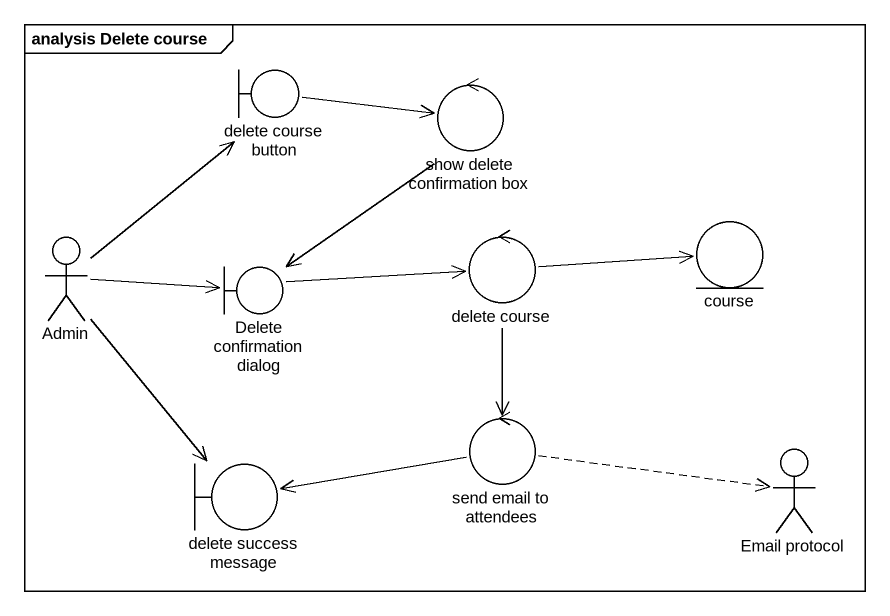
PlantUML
@startuml
mainframe analysis Delete course
boundary "delete course button" as delete_course_button
control "show delete confirmation box" as show_delete_confirmation_box
actor Admin
boundary "Delete confirmation dialog" as Delete_confirmation_dialog
control "delete course" as delete_course
entity course
boundary "delete success message" as delete_success_message
control "send email to attendees" as send_email_to_attendees
actor "Email protocol" as Email_protocol
delete_course_button -right-> show_delete_confirmation_box
show_delete_confirmation_box --> Delete_confirmation_dialog
Admin -up-> delete_course_button
Admin -right-> Delete_confirmation_dialog
Admin --> delete_success_message
Delete_confirmation_dialog -right-> delete_course
delete_course -right-> course
delete_course --> send_email_to_attendees
send_email_to_attendees -left-> delete_success_message
send_email_to_attendees .right.> Email_protocol
@enduml
